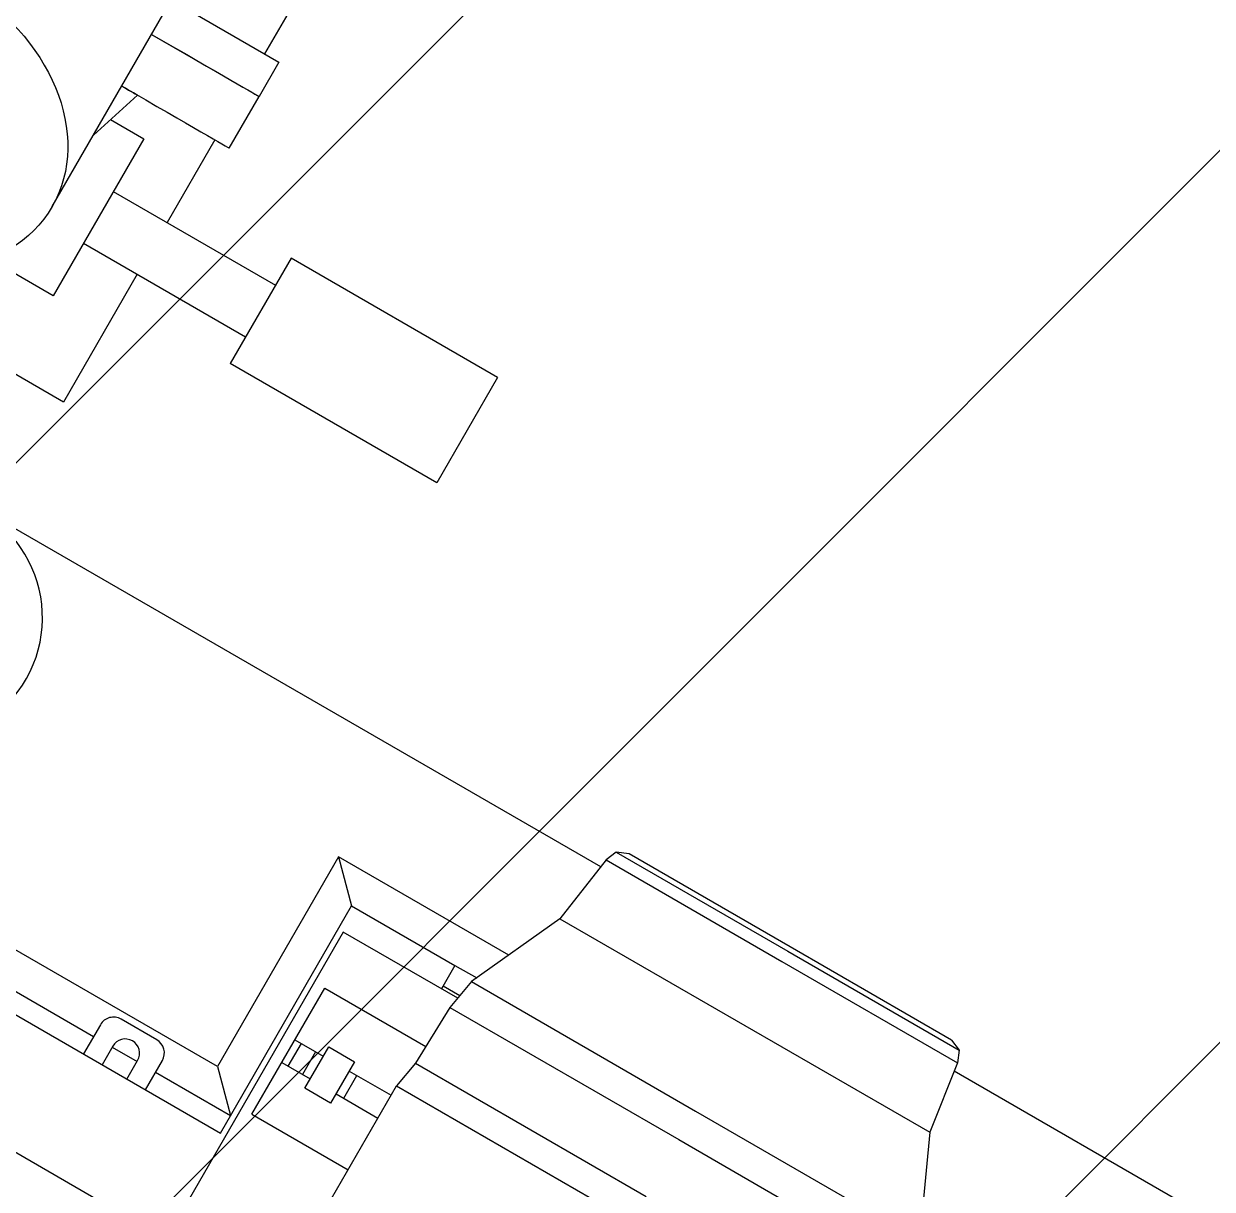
# Model space of a CAD drawing. Header units: metres. Extents: x 0 to 63075, y 0 to 44550.
# Drawn here: x 52276.4 to 52426, y 37401.5 to 37548.2 of the extents above; entities that cross this region are included whole.
import ezdxf

# ---------------------------------------------------------------- set-up
doc = ezdxf.new("R2010")
doc.units = ezdxf.units.M
doc.header["$LTSCALE"] = 75
for name, color, linetype in [('AI-Hatch mob', 7, 'Continuous'), ('GSB', 7, 'Continuous'), ('ML6', 1, 'Continuous'), ('SL1', 8, 'Continuous')]:
    doc.layers.add(name, color=color, linetype=linetype)

# ---------------------------------------------------------------- blocks, each defined once
blk = doc.blocks.new('A$C6bae614f')
at = {"layer": 'SL1'}
for p, q in [((362305.3, 24705.23), (362459.58, 24972.43)), ((362548.99, 24947.11), (362483.29, 24833.32)), ((362405.27, 24878.37), (362495.36, 24826.35)), ((362388.63, 24849.55), (362478.72, 24797.53)), ((362495.36, 24826.35), (362478.72, 24797.53)), ((362376.71, 24798.65), (362339.9, 24765.16)), ((362453.7, 24754.21), (362478.72, 24797.53)), ((362354.22, 24778.19), (362382.03, 24762.13)), ((362382.03, 24762.13), (362306.03, 24630.5)), ((362441.64, 24761.18), (362401.65, 24691.92)), ((362356.53, 24717.97), (362492.5, 24639.46)), ((362331.53, 24674.67), (362467.49, 24596.16)), ((362306.03, 24630.5), (362252.79, 24661.24)), ((362505.5, 24661.98), (362454.49, 24573.65)), ((362678.7, 24561.97), (362505.5, 24661.98)), ((362376.65, 24648.62), (362314.78, 24541.47)), ((362314.78, 24541.47), (362212.79, 24600.35)), ((362627.7, 24473.64), (362454.49, 24573.65)), ((362678.7, 24561.97), (362627.7, 24473.64)), ((362765.06, 24151.84), (362167.91, 24496.63)), ((362443.83, 23984.55), (362074.04, 24198.06)), ((362065.1, 24168.58), (362340.06, 24009.82)), ((362545.33, 24160.35), (362443.83, 23984.55)), ((362545.33, 24160.35), (362556.31, 24119.37)), ((362688.05, 24077.95), (362545.33, 24160.35)), ((362769.66, 24157.69), (362730.9, 24108.42)), ((362778.16, 24164.21), (362769.66, 24157.69)), ((362769.66, 24157.69), (362916.88, 24072.68)), ((362778.16, 24164.21), (362921.83, 24081.26)), ((362788.78, 24162.81), (362778.16, 24164.21)), ((362923.88, 24084.81), (362788.78, 24162.81)), ((362056.6, 24153.86), (362446.31, 23928.84)), ((362446.31, 23928.84), (362556.31, 24119.37)), ((362556.31, 24119.37), (362642.91, 24069.36)), ((362730.9, 24108.42), (362656.75, 24055.69)), ((362730.9, 24108.42), (362885.85, 24018.95)), ((362549.34, 24097.29), (362284.33, 23638.31)), ((362645.26, 24041.91), (362549.34, 24097.29)), ((362921.83, 24081.26), (363065.5, 23998.3)), ((363058.98, 24006.8), (362923.88, 24084.81)), ((362396.3, 23842.24), (362006.6, 24067.26)), ((362642.91, 24069.36), (362631.61, 24049.79)), ((362642.91, 24069.36), (362661.16, 24058.83)), ((362916.88, 24072.68), (363064.1, 23987.68)), ((362656.75, 24055.69), (362638.73, 24034.1)), ((362656.75, 24055.69), (362844.48, 23947.29)), ((362472.75, 23944.64), (362533.75, 24050.29)), ((362533.75, 24050.29), (362618.51, 24001.35)), ((362646.95, 24043.94), (362632.91, 24052.04)), ((362638.73, 24034.1), (362609.83, 23987.31)), ((362638.73, 24034.1), (362830.63, 23923.3)), ((362345.71, 24019.61), (362331.56, 23995.1)), ((362393.02, 24006.95), (362363.06, 24024.25)), ((362885.85, 24018.95), (363040.81, 23929.48)), ((362508.75, 24006.99), (362532.56, 23993.24)), ((363058.98, 24006.8), (363065.5, 23998.3)), ((362356.15, 24001.69), (362347.15, 23986.1)), ((362355.65, 24000.82), (362376.43, 23988.82)), ((362513.95, 24003.99), (362502.95, 23984.94)), ((362526.07, 23996.99), (362515.07, 23977.94)), ((362517.06, 23966.39), (362537.07, 24001.04)), ((362537.07, 24001.04), (362558.72, 23988.53)), ((363065.5, 23998.3), (363064.1, 23987.68)), ((362367.93, 23974.1), (362376.93, 23989.68)), ((362383.52, 23965.1), (362397.67, 23989.6)), ((362497.75, 23987.94), (362521.56, 23974.19)), ((362558.72, 23988.53), (362538.71, 23953.89)), ((362609.83, 23987.31), (362593.97, 23968.4)), ((362609.83, 23987.31), (362803.14, 23875.7)), ((363064.1, 23987.68), (363040.81, 23929.48)), ((362392.02, 23979.82), (362454.81, 23943.57)), ((362443.83, 23984.55), (362454.81, 23943.57)), ((362549.71, 23957.94), (362560.71, 23976.99)), ((362554.22, 23980.74), (362589.37, 23960.44)), ((363386.39, 23793.09), (363061.33, 23980.77)), ((362538.71, 23953.89), (362517.06, 23966.39)), ((362517.12, 23835.3), (362593.97, 23968.4)), ((362593.97, 23968.4), (362790.98, 23854.64)), ((362543.21, 23961.69), (362578.37, 23941.39)), ((362844.48, 23947.29), (363032.21, 23838.9)), ((362472.75, 23944.64), (362553.37, 23898.09)), ((363040.81, 23929.48), (363032.21, 23838.9)), ((362830.63, 23923.3), (363022.52, 23812.51))]:
    blk.add_line(p, q, dxfattribs=at)
for centre, radius, start, end in [((362193.45, 24360.64), 103.74, 284.63335, 38.16116), ((362356.71, 24013.26), 12.7, 59.99813, 149.99813), ((362366.54, 23995.69), 12, 329.99813, 149.99813), ((362386.67, 23995.95), 12.7, 329.99813, 59.99813)]:
    blk.add_arc(centre, radius, start, end, dxfattribs=at)
blk.add_ellipse((362165, 24786.23), major_axis=(140.29, -81), ratio=0.766044, dxfattribs=at)
for centre, major_axis, start_param, end_param in [((362247.75, 24930.89), (230.96, -133.36), 5.368373, 6.283974), ((362222.73, 24887.56), (153.98, -88.91), 5.867671, 6.6987), ((362222.74, 24887.57), (230.96, -133.36), 5.368373, 6.283185)]:
    blk.add_ellipse(centre, major_axis=major_axis, ratio=0.000009, start_param=start_param, end_param=end_param, dxfattribs=at)
blk = doc.blocks.new('zw$15D4')
at = {"layer": 'ML6', "xscale": 0.2502808837766805, "yscale": 0.2502808837766805, "zscale": 0.2502808837766805}
blk.add_blockref('A$C6bae614f', (-85544.74, -3177.34), dxfattribs=at)

msp = doc.modelspace()

# ---------------------------------------------------------------- hatches: boundary and pattern name
at = {"layer": 'AI-Hatch mob'}
h = msp.add_hatch(dxfattribs=at)
h.set_pattern_fill('ANSI31', color=256, scale=25)
h.set_pattern_definition([(45, (-12666.46, -59.206), (-56.1266, 56.1266), [])])
h.paths.add_polyline_path([(52766.71, 38156.14), (51956.79, 38156.14), (51956.79, 36564.59), (52766.71, 36564.59)])

# ---------------------------------------------------------------- block references
at = {"layer": 'GSB', "xscale": 0.6000000000000068, "yscale": 0.6000000000000068, "zscale": 0.6000000000000068}
msp.add_blockref('zw$15D4', (49200, 35721.63), dxfattribs=at)

doc.saveas('drawing.dxf')
